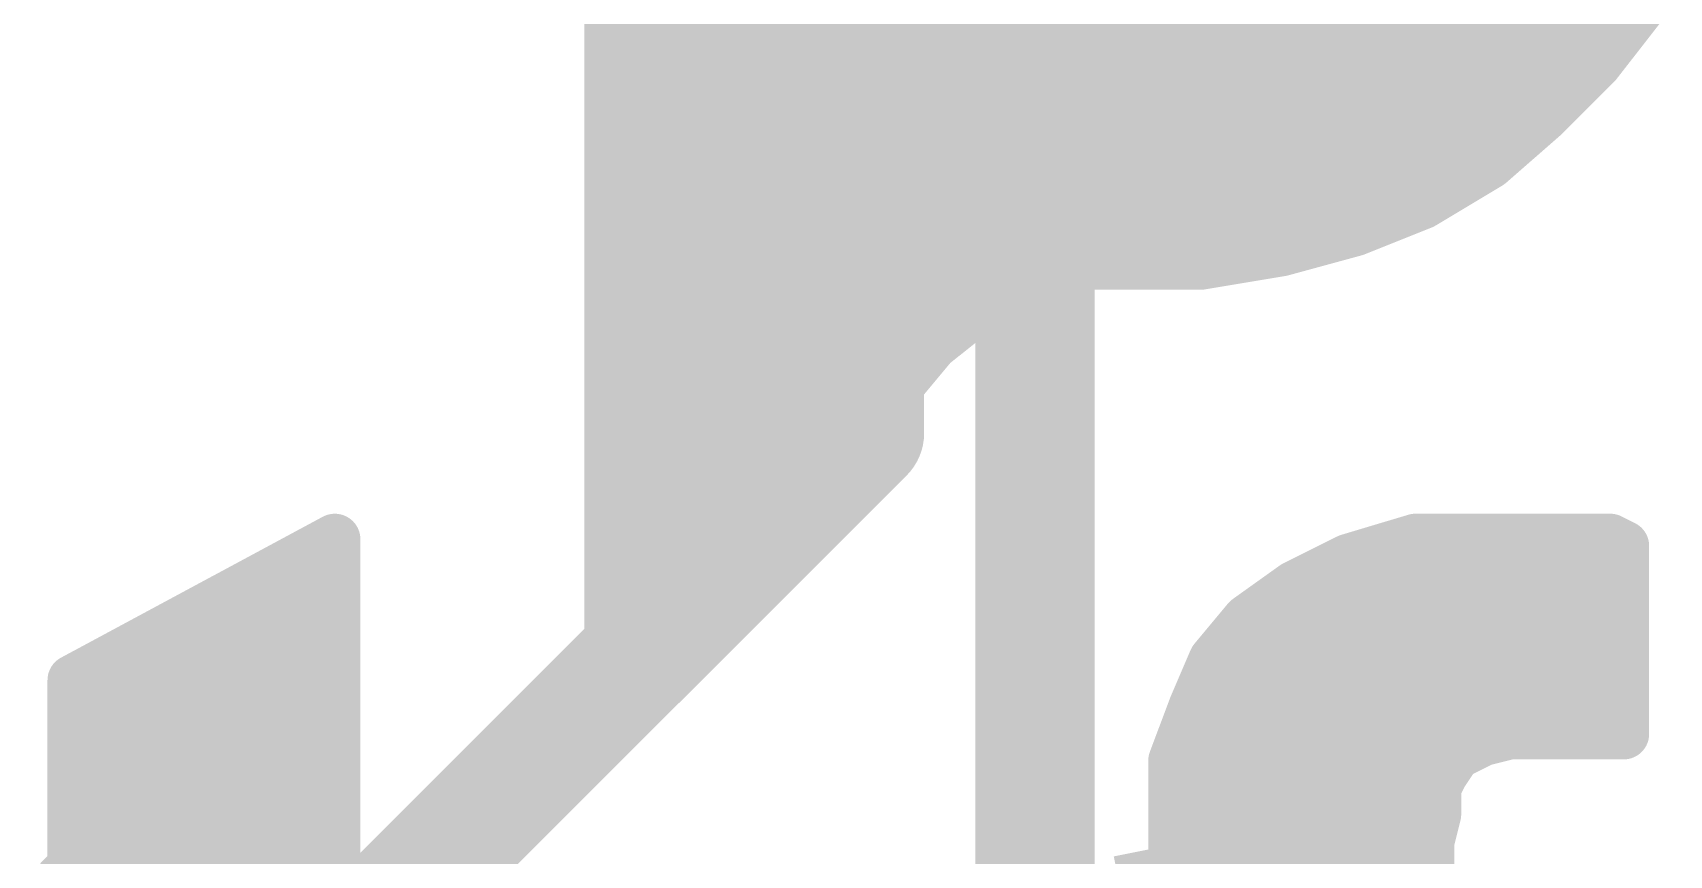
# Model space of a CAD drawing. Extents: x -29 to 78, y -12 to 55.
# Drawn here: x 17.811 to 20.249, y 18.675 to 19.901 of the extents above; entities that cross this region are included whole.
import ezdxf

# ---------------------------------------------------------------- set-up
doc = ezdxf.new("R2010")
doc.units = 0
for name, color, linetype in [('1', 12, 'CONTINUOUS'), ('16', 132, 'CONTINUOUS'), ('21', 41, 'CONTINUOUS'), ('22', 40, 'CONTINUOUS')]:
    doc.layers.add(name, color=color, linetype=linetype)

msp = doc.modelspace()

# ---------------------------------------------------------------- linework, layer by layer
at = {"layer": '1', "const_width": 0.1778}
msp.add_lwpolyline([(19.304, 5.104), (19.304, 27.178)], dxfattribs=at)
at = {"layer": '16', "const_width": 0.1778}
for points in [[(19.05, 19.304), (19.05, 27.94)], [(18.288, 18.542), (19.05, 19.304)]]:
    msp.add_lwpolyline(points, dxfattribs=at)
at = {"layer": '16', "const_width": 0.0889}
for points in [[(19.0814, 19.2726, 1), (19.0186, 19.3354)], [(19.0055, 19.304, 1), (19.0945, 19.304)]]:
    msp.add_lwpolyline(points, format="xyb", dxfattribs=at)
at = {"layer": '21', "const_width": 0.0762}
for points in [[(18.671, 20.186), (18.671, 18.906)], [(20.141, 19.856), (20.211, 19.946)], [(18.671, 19.8882), (20.166, 19.8882)], [(20.061, 19.776), (20.141, 19.856)], [(18.671, 19.812), (20.097, 19.812)], [(19.981, 19.706), (20.061, 19.776)], [(18.671, 19.7358), (20.0151, 19.7358)], [(19.881, 19.646), (19.981, 19.706)], [(18.671, 19.6596), (19.9037, 19.6596)], [(19.781, 19.606), (19.881, 19.646)], [(19.671, 19.576), (19.781, 19.606)], [(18.671, 19.5834), (19.6981, 19.5834)], [(19.551, 19.556), (19.671, 19.576)], [(19.251, 19.516), (19.301, 19.546)], [(19.301, 19.546), (19.361, 19.556)], [(19.361, 19.556), (19.551, 19.556)], [(18.671, 19.5072), (19.24, 19.5072)], [(19.151, 19.436), (19.251, 19.516)], [(18.671, 19.431), (19.1468, 19.431)], [(19.101, 19.376), (19.151, 19.436)], [(18.971, 19.246), (19.101, 19.376)], [(18.671, 19.3548), (19.0798, 19.3548)], [(18.671, 19.2786), (19.0036, 19.2786)], [(18.921, 19.176), (18.971, 19.246)], [(18.671, 19.2024), (18.9399, 19.2024)], [(18.861, 19.116), (18.921, 19.176)], [(17.871, 18.936), (18.261, 19.146)], [(18.2242, 19.1262), (18.261, 19.1262)], [(18.261, 19.146), (18.261, 18.106)], [(18.671, 19.1262), (18.8712, 19.1262)], [(19.771, 19.116), (19.871, 19.146)], [(19.805, 19.1262), (20.181, 19.1262)], [(19.871, 19.146), (20.161, 19.146)], [(20.161, 19.146), (20.181, 19.136)], [(20.181, 19.136), (20.181, 18.856)], [(18.811, 19.056), (18.861, 19.116)], [(19.691, 19.076), (19.771, 19.116)], [(18.761, 19.006), (18.811, 19.056)], [(19.621, 19.026), (19.691, 19.076)], [(18.0827, 19.05), (18.261, 19.05)], [(18.671, 19.05), (18.805, 19.05)], [(19.6546, 19.05), (20.181, 19.05)], [(18.731, 18.966), (18.761, 19.006)], [(19.571, 18.966), (19.621, 19.026)], [(17.9412, 18.9738), (18.261, 18.9738)], [(18.671, 18.9738), (18.7369, 18.9738)], [(18.701, 18.936), (18.731, 18.966)], [(19.541, 18.896), (19.571, 18.966)], [(19.5775, 18.9738), (20.181, 18.9738)], [(17.871, 17.196), (17.871, 18.936)], [(18.681, 18.906), (18.701, 18.936)], [(17.871, 18.8976), (18.261, 18.8976)], [(18.671, 18.906), (18.681, 18.906)], [(19.511, 18.816), (19.541, 18.896)], [(19.5417, 18.8976), (20.181, 18.8976)], [(19.971, 18.846), (19.931, 18.826)], [(20.011, 18.856), (19.971, 18.846)], [(20.181, 18.856), (20.011, 18.856)], [(17.871, 18.8214), (18.261, 18.8214)], [(19.511, 18.616), (19.511, 18.816)], [(19.513, 18.8214), (19.9279, 18.8214)], [(19.931, 18.826), (19.911, 18.796)], [(19.911, 18.796), (19.901, 18.776)], [(19.901, 18.776), (19.901, 18.736)], [(17.871, 18.7452), (18.261, 18.7452)], [(19.511, 18.7452), (19.901, 18.7452)], [(19.901, 18.736), (19.891, 18.696)], [(19.891, 18.696), (19.891, 18.616)], [(17.871, 18.669), (18.261, 18.669)], [(19.511, 18.669), (19.891, 18.669)]]:
    msp.add_lwpolyline(points, dxfattribs=at)
at = {"layer": '21', "const_width": 0.0381}
for points in [[(18.671, 19.9073, 1), (18.671, 19.8692)], [(20.166, 19.8692, 1), (20.166, 19.9073)], [(20.126, 19.8677, 1), (20.156, 19.8443)], [(20.1545, 19.8425, 1), (20.1275, 19.8695)], [(18.671, 19.8311, 1), (18.671, 19.793)], [(20.097, 19.793, 1), (20.097, 19.8311)], [(20.0475, 19.7895, 1), (20.0745, 19.7625)], [(20.0735, 19.7617, 1), (20.0485, 19.7903)], [(18.671, 19.7549, 1), (18.671, 19.7168)], [(20.0151, 19.7168, 1), (20.0151, 19.7549)], [(19.9685, 19.7203, 1), (19.9935, 19.6917)], [(19.9908, 19.6897, 1), (19.9712, 19.7223)], [(18.671, 19.6787, 1), (18.671, 19.6406)], [(19.8712, 19.6623, 1), (19.8908, 19.6297)], [(19.8881, 19.6283, 1), (19.8739, 19.6637)], [(19.9037, 19.6406, 1), (19.9037, 19.6787)], [(19.7739, 19.6237, 1), (19.7881, 19.5883)], [(19.786, 19.5876, 1), (19.776, 19.6244)], [(18.671, 19.6025, 1), (18.671, 19.5644)], [(19.666, 19.5944, 1), (19.676, 19.5576)], [(19.6741, 19.5572, 1), (19.6679, 19.5948)], [(19.6981, 19.5644, 1), (19.6981, 19.6025)], [(19.2979, 19.5648, 1), (19.3041, 19.5272)], [(19.3108, 19.5297, 1), (19.2912, 19.5623)], [(19.361, 19.5751, 1), (19.361, 19.537)], [(19.3641, 19.5372, 1), (19.3579, 19.5748)], [(19.5479, 19.5748, 1), (19.5541, 19.5372)], [(19.551, 19.537, 1), (19.551, 19.5751)], [(18.671, 19.5263, 1), (18.671, 19.4882)], [(19.2412, 19.5323, 1), (19.2608, 19.4997)], [(19.2629, 19.5011, 1), (19.2391, 19.5309)], [(19.24, 19.4882, 1), (19.24, 19.5263)], [(18.671, 19.4501, 1), (18.671, 19.412)], [(19.1391, 19.4509, 1), (19.1629, 19.4211)], [(19.1656, 19.4238, 1), (19.1364, 19.4482)], [(19.1468, 19.412, 1), (19.1468, 19.4501)], [(19.1145, 19.3625, 1), (19.0875, 19.3895)], [(18.671, 19.3739, 1), (18.671, 19.3358)], [(19.0798, 19.3358, 1), (19.0798, 19.3739)], [(19.0864, 19.3882, 1), (19.1156, 19.3638)], [(18.671, 19.2977, 1), (18.671, 19.2596)], [(19.0036, 19.2596, 1), (19.0036, 19.2977)], [(18.9575, 19.2595, 1), (18.9845, 19.2325)], [(18.9865, 19.2349, 1), (18.9555, 19.2571)], [(18.671, 19.2215, 1), (18.671, 19.1834)], [(18.9399, 19.1834, 1), (18.9399, 19.2215)], [(18.9345, 19.1625, 1), (18.9075, 19.1895)], [(18.9055, 19.1871, 1), (18.9365, 19.1649)], [(18.2242, 19.1453, 1), (18.2242, 19.1072)], [(18.28, 19.146, 1), (18.2419, 19.146)], [(18.27, 19.1292, 1), (18.252, 19.1628)], [(18.261, 19.1072, 1), (18.261, 19.1453)], [(18.671, 19.1453, 1), (18.671, 19.1072)], [(18.8712, 19.1072, 1), (18.8712, 19.1453)], [(19.805, 19.1453, 1), (19.805, 19.1072)], [(19.871, 19.1651, 1), (19.871, 19.127)], [(19.8765, 19.1278, 1), (19.8655, 19.1642)], [(20.1695, 19.163, 1), (20.1525, 19.129)], [(20.161, 19.127, 1), (20.161, 19.1651)], [(20.2001, 19.136, 1), (20.162, 19.136)], [(20.1725, 19.119, 1), (20.1895, 19.153)], [(20.181, 19.1072, 1), (20.181, 19.1453)], [(18.8475, 19.1295, 1), (18.8745, 19.1025)], [(18.8756, 19.1038, 1), (18.8464, 19.1282)], [(19.7655, 19.1342, 1), (19.7765, 19.0978)], [(19.7795, 19.099, 1), (19.7625, 19.133)], [(18.8245, 19.0425, 1), (18.7975, 19.0695)], [(19.6825, 19.093, 1), (19.6995, 19.059)], [(19.7021, 19.0605, 1), (19.6799, 19.0915)], [(18.0827, 19.0691, 1), (18.0827, 19.031)], [(18.261, 19.031, 1), (18.261, 19.0691)], [(18.671, 19.0691, 1), (18.671, 19.031)], [(18.7964, 19.0682, 1), (18.8256, 19.0438)], [(18.805, 19.031, 1), (18.805, 19.0691)], [(19.6546, 19.0691, 1), (19.6546, 19.031)], [(20.181, 19.031, 1), (20.181, 19.0691)], [(18.7762, 18.9946, 1), (18.7458, 19.0174)], [(19.6099, 19.0415, 1), (19.6321, 19.0105)], [(19.6356, 19.0138, 1), (19.6064, 19.0382)], [(18.7475, 19.0195, 1), (18.7745, 18.9925)], [(17.9412, 18.9929, 1), (17.9412, 18.9548)], [(18.261, 18.9548, 1), (18.261, 18.9929)], [(18.671, 18.9929, 1), (18.671, 18.9548)], [(18.7158, 18.9774, 1), (18.7462, 18.9546)], [(18.7445, 18.9525, 1), (18.7175, 18.9795)], [(18.7369, 18.9548, 1), (18.7369, 18.9929)], [(19.5564, 18.9782, 1), (19.5856, 18.9538)], [(19.5885, 18.9585, 1), (19.5535, 18.9735)], [(19.5775, 18.9929, 1), (19.5775, 18.9548)], [(20.181, 18.9548, 1), (20.181, 18.9929)], [(17.862, 18.9528, 1), (17.88, 18.9192)], [(17.8901, 18.936, 1), (17.852, 18.936)], [(18.7169, 18.9254, 1), (18.6851, 18.9466)], [(18.6875, 18.9495, 1), (18.7145, 18.9225)], [(17.871, 18.9167, 1), (17.871, 18.8786)], [(18.261, 18.8786, 1), (18.261, 18.9167)], [(18.671, 18.9251, 1), (18.671, 18.887)], [(18.6519, 18.906, 1), (18.69, 18.906)], [(18.6651, 18.9166, 1), (18.6969, 18.8954)], [(18.681, 18.887, 1), (18.681, 18.9251)], [(19.5235, 18.9035, 1), (19.5585, 18.8885)], [(19.5417, 18.9167, 1), (19.5417, 18.8786)], [(19.5588, 18.8893, 1), (19.5232, 18.9027)], [(20.181, 18.8786, 1), (20.181, 18.9167)], [(19.9664, 18.8645, 1), (19.9756, 18.8275)], [(19.9795, 18.829, 1), (19.9625, 18.863)], [(20.011, 18.8751, 1), (20.011, 18.837)], [(20.0156, 18.8375, 1), (20.0064, 18.8745)], [(20.162, 18.856, 1), (20.2001, 18.856)], [(20.181, 18.837, 1), (20.181, 18.8751)], [(17.871, 18.8405, 1), (17.871, 18.8024)], [(18.261, 18.8024, 1), (18.261, 18.8405)], [(19.53, 18.816, 1), (19.4919, 18.816)], [(19.513, 18.8405, 1), (19.513, 18.8024)], [(19.9225, 18.843, 1), (19.9395, 18.809)], [(19.9469, 18.8154, 1), (19.9151, 18.8366)], [(19.9279, 18.8024, 1), (19.9279, 18.8405)], [(19.4932, 18.8227, 1), (19.5288, 18.8093)], [(19.8951, 18.8066, 1), (19.9269, 18.7854)], [(19.928, 18.7875, 1), (19.894, 18.8045)], [(19.92, 18.776, 1), (19.8819, 18.776)], [(19.884, 18.7845, 1), (19.918, 18.7675)], [(17.871, 18.7643, 1), (17.871, 18.7262)], [(18.261, 18.7262, 1), (18.261, 18.7643)], [(19.511, 18.7643, 1), (19.511, 18.7262)], [(19.901, 18.7262, 1), (19.901, 18.7643)], [(19.8819, 18.736, 1), (19.92, 18.736)], [(19.9195, 18.7314, 1), (19.8825, 18.7406)], [(19.9101, 18.696, 1), (19.872, 18.696)], [(17.871, 18.6881, 1), (17.871, 18.65)], [(18.261, 18.65, 1), (18.261, 18.6881)], [(19.511, 18.6881, 1), (19.511, 18.65)], [(19.8725, 18.7006, 1), (19.9095, 18.6914)], [(19.891, 18.65, 1), (19.891, 18.6881)]]:
    msp.add_lwpolyline(points, format="xyb", dxfattribs=at)
at = {"layer": '22', "const_width": 0.0762}
for points in [[(17.859, 18.646), (17.849, 18.636)], [(17.999, 18.646), (17.859, 18.646)], [(18.069, 18.626), (17.999, 18.646)], [(19.479, 18.646), (19.429, 18.636)], [(19.709, 18.646), (19.479, 18.646)], [(19.759, 18.636), (19.709, 18.646)]]:
    msp.add_lwpolyline(points, dxfattribs=at)
at = {"layer": '22', "const_width": 0.0381}
for points in [[(17.859, 18.6651, 1), (17.859, 18.627)], [(17.8725, 18.6325, 1), (17.8455, 18.6595)], [(18.0042, 18.6643, 1), (17.9938, 18.6277)], [(17.999, 18.627, 1), (17.999, 18.6651)], [(19.479, 18.6651, 1), (19.479, 18.627)], [(19.4827, 18.6273, 1), (19.4753, 18.6647)], [(19.7127, 18.6647, 1), (19.7053, 18.6273)], [(19.709, 18.627, 1), (19.709, 18.6651)]]:
    msp.add_lwpolyline(points, format="xyb", dxfattribs=at)

doc.saveas('drawing.dxf')
